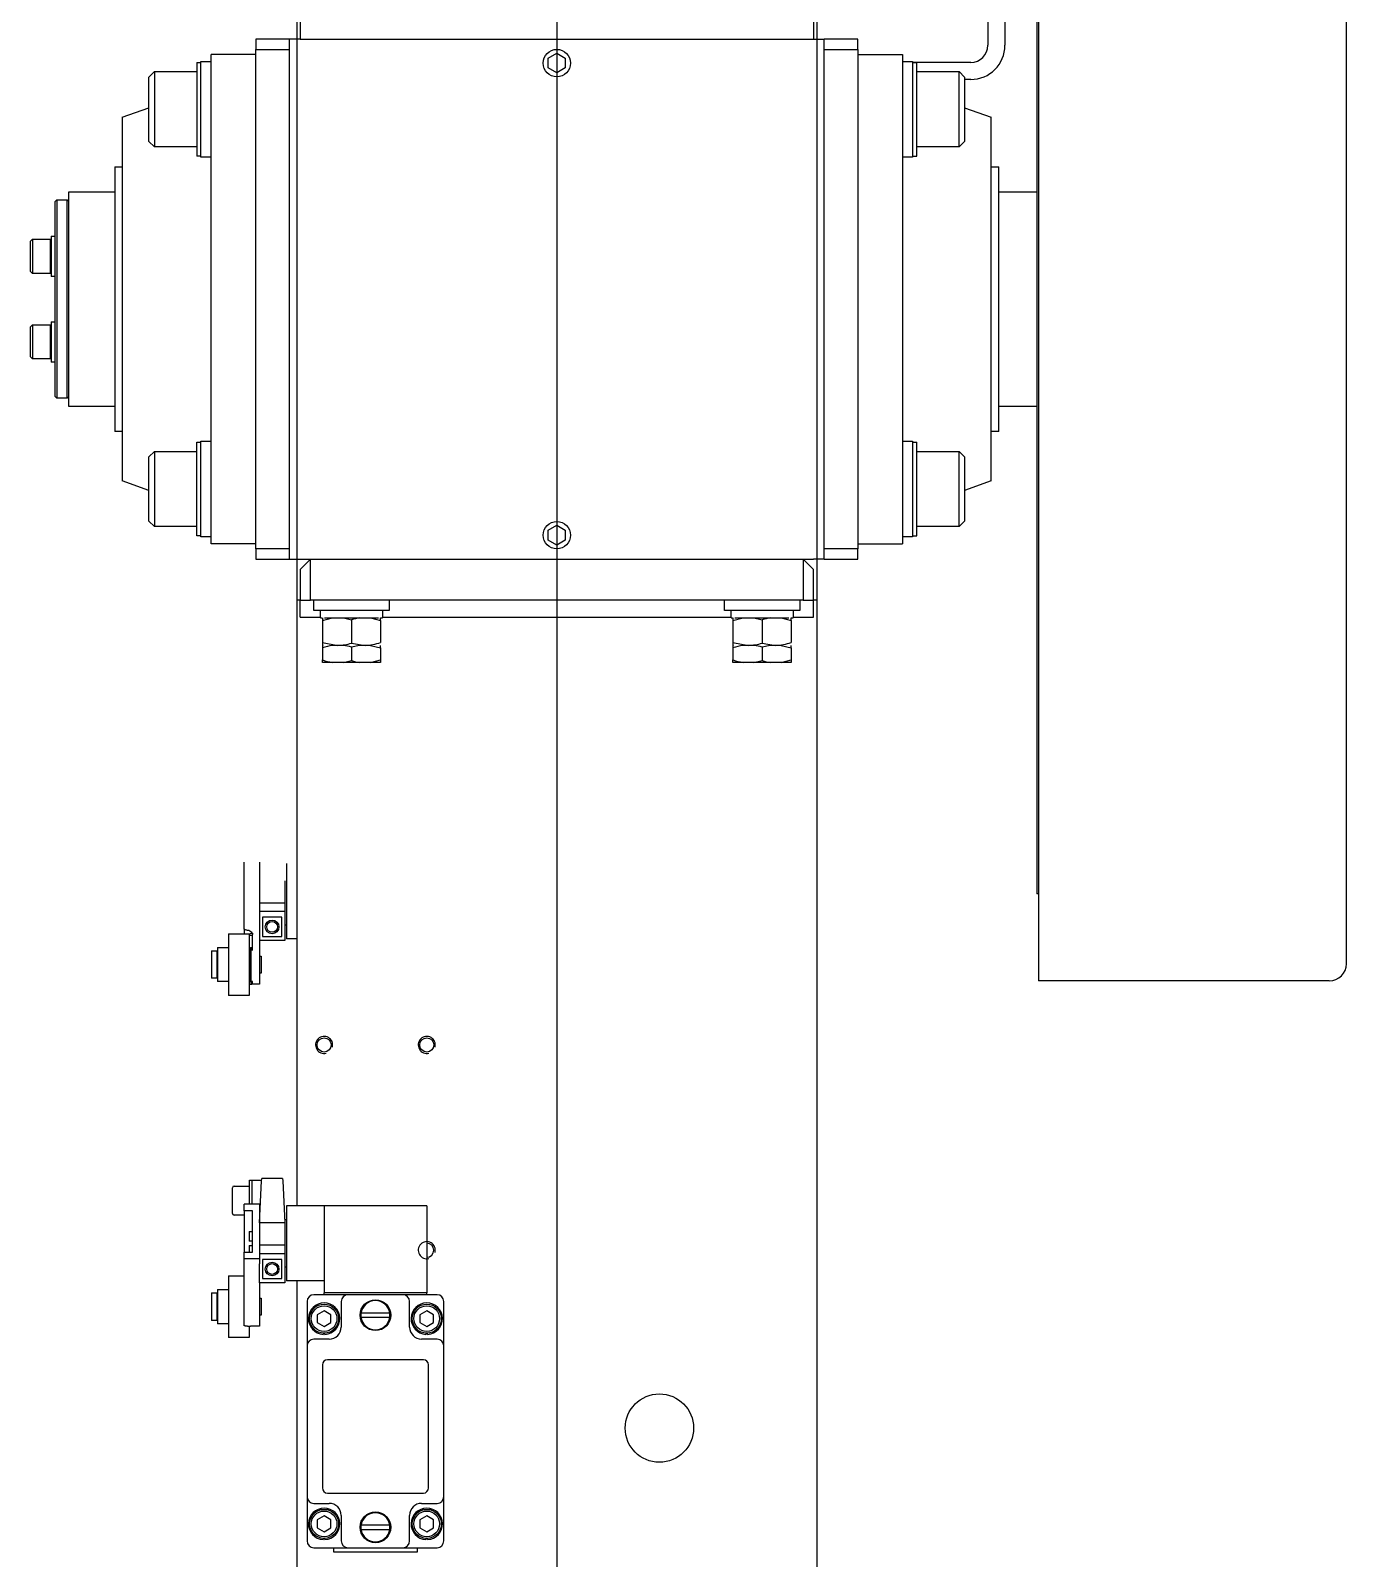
# Model space of a CAD drawing. Header units: metres. Extents: x 1161 to 1456, y 119 to 208.
# Drawn here: x 1364.5024 to 1364.887, y 181.4244 to 181.871 of the extents above; entities that cross this region are included whole.
import ezdxf

# ---------------------------------------------------------------- set-up
doc = ezdxf.new("R2010")
doc.units = ezdxf.units.M
doc.header["$MEASUREMENT"] = 0
doc.linetypes.add('CENTER2', pattern=[1.125, 0.75, -0.125, 0.125, -0.125])

msp = doc.modelspace()

# ---------------------------------------------------------------- linework, layer by layer
at = {"linetype": 'CENTER2', "ltscale": 15}
msp.add_line((1364.6562195788, 182.0660235414735), (1364.6562195788, 180.8896257410093), dxfattribs=at)
at = {"linetype": 'Continuous'}
for p, q in [((1364.5802195788, 182.0625235414737), (1364.5802195788, 181.5275235414734)), ((1364.7322195788, 182.0625235414737), (1364.7322195788, 180.8896257410093)), ((1364.782219578801, 181.9767235414752), (1364.782219578801, 181.8667235414755)), ((1364.787219578801, 181.9767235414752), (1364.787219578801, 181.8667235414755)), ((1364.797019578801, 181.9618517213912), (1364.797019578801, 181.5932538462726)), ((1364.887019578801, 181.5982538462727), (1364.887019578801, 181.9572403035263)), ((1364.796548578801, 181.9528418252317), (1364.796548578801, 181.6186885414755)), ((1364.5812195788, 181.8735235414752), (1364.5812195788, 181.8685235414755)), ((1364.731219578801, 181.8735235414752), (1364.731219578801, 181.8685235414755)), ((1364.5780195788, 181.8685235414755), (1364.568219578801, 181.8685235414755)), ((1364.568219578801, 181.8685235414755), (1364.568219578801, 181.8655235414754)), ((1364.5812195788, 181.8685235414755), (1364.5780195788, 181.8685235414755)), ((1364.5780195788, 181.8685235414755), (1364.5780195788, 181.7165235414755)), ((1364.5812195788, 181.8685235414755), (1364.731219578801, 181.8685235414755)), ((1364.731219578801, 181.8685235414755), (1364.7344195788, 181.8685235414755)), ((1364.744219578801, 181.8685235414755), (1364.7344195788, 181.8685235414755)), ((1364.7344195788, 181.7165235414755), (1364.7344195788, 181.8685235414755)), ((1364.744219578801, 181.8655235414754), (1364.744219578801, 181.8685235414755)), ((1364.5552195788, 181.8480235414754), (1364.5552195788, 181.8640235414754)), ((1364.568219578801, 181.8640235414754), (1364.5552195788, 181.8640235414754)), ((1364.568219578801, 181.7195235414752), (1364.568219578801, 181.8655235414754)), ((1364.568219578801, 181.8655235414754), (1364.5780195788, 181.8655235414754)), ((1364.6537195788, 181.8629669171483), (1364.6562195788, 181.864410292821)), ((1364.6562195788, 181.864410292821), (1364.6587195788, 181.8629669171483)), ((1364.7344195788, 181.8655235414754), (1364.744219578801, 181.8655235414754)), ((1364.744219578801, 181.8655235414754), (1364.744219578801, 181.7195235414752)), ((1364.744219578801, 181.8640235414754), (1364.7572195788, 181.8640235414754)), ((1364.7572195788, 181.8640235414754), (1364.7572195788, 181.8480235414754)), ((1364.5510195788, 181.8617235414754), (1364.5510195788, 181.8343258226869)), ((1364.5510195788, 181.8617235414754), (1364.552219578801, 181.8617235414754)), ((1364.552219578801, 181.8340235414753), (1364.552219578801, 181.8620235414751)), ((1364.552219578801, 181.8620235414751), (1364.5552195788, 181.8620235414751)), ((1364.6537195788, 181.8600801658022), (1364.6537195788, 181.8629669171483)), ((1364.6562195788, 181.8586367901294), (1364.6537195788, 181.8600801658022)), ((1364.6587195788, 181.8600801658022), (1364.6562195788, 181.8586367901294)), ((1364.6587195788, 181.8629669171483), (1364.6587195788, 181.8600801658022)), ((1364.7572195788, 181.8620235414751), (1364.760219578801, 181.8620235414751)), ((1364.760219578801, 181.8620235414751), (1364.760219578801, 181.8340235414753)), ((1364.760219578801, 181.8617235414754), (1364.7614195788, 181.8617235414754)), ((1364.777219578801, 181.8617235414754), (1364.760219578801, 181.8617235414754)), ((1364.7614195788, 181.8343258226869), (1364.7614195788, 181.8617235414754)), ((1364.5370195788, 181.8574235414754), (1364.5386195788, 181.8590235414754)), ((1364.5370195788, 181.8386235414751), (1364.5370195788, 181.8574235414754)), ((1364.5386195788, 181.8590235414754), (1364.5386195788, 181.8370235414755)), ((1364.5386195788, 181.8590235414754), (1364.5510195788, 181.8590235414754)), ((1364.7614195788, 181.8590235414754), (1364.773819578801, 181.8590235414754)), ((1364.773819578801, 181.8370235414755), (1364.773819578801, 181.8590235414754)), ((1364.773819578801, 181.8590235414754), (1364.775419578801, 181.8574235414754)), ((1364.775419578801, 181.8574235414754), (1364.775419578801, 181.8386235414751)), ((1364.777219578801, 181.8567235414753), (1364.775419578801, 181.8567235414753)), ((1364.5292195788, 181.8456626914754), (1364.5370195788, 181.8484709464751)), ((1364.5552195788, 181.7370235414751), (1364.5552195788, 181.8480235414754)), ((1364.7572195788, 181.8480235414754), (1364.7572195788, 181.7370235414751)), ((1364.775419578801, 181.8484709464751), (1364.7832195788, 181.8456626914754)), ((1364.5292195788, 181.8456626914754), (1364.5292195788, 181.7393843914751)), ((1364.7832195788, 181.7393843914751), (1364.7832195788, 181.8456626914754)), ((1364.5386195788, 181.8370235414755), (1364.5370195788, 181.8386235414751)), ((1364.775419578801, 181.8386235414751), (1364.773819578801, 181.8370235414755)), ((1364.5510195788, 181.8370235414755), (1364.5386195788, 181.8370235414755)), ((1364.552219578801, 181.8343258226869), (1364.5510195788, 181.8343258226869)), ((1364.5552195788, 181.8340235414753), (1364.552219578801, 181.8340235414753)), ((1364.760219578801, 181.8340235414753), (1364.7572195788, 181.8340235414753)), ((1364.760219578801, 181.8343258226869), (1364.7614195788, 181.8343258226869)), ((1364.773819578801, 181.8370235414755), (1364.7614195788, 181.8370235414755)), ((1364.527019578801, 181.8311735414755), (1364.527019578801, 181.7538735414751)), ((1364.527019578801, 181.8311735414755), (1364.5292195788, 181.8311735414755)), ((1364.7832195788, 181.8311735414755), (1364.785419578801, 181.8311735414755)), ((1364.785419578801, 181.7538735414751), (1364.785419578801, 181.8311735414755)), ((1364.513619578801, 181.7611235414752), (1364.513619578801, 181.8239235414754)), ((1364.513619578801, 181.8239235414754), (1364.527019578801, 181.8239235414754)), ((1364.785419578801, 181.8239235414754), (1364.794719578801, 181.8239235414754)), ((1364.5096195788, 181.8210235414754), (1364.5101195788, 181.821523541475)), ((1364.5096195788, 181.7640235414751), (1364.5096195788, 181.8210235414754)), ((1364.5101195788, 181.821523541475), (1364.5101195788, 181.7635235414755)), ((1364.5101195788, 181.821523541475), (1364.513119578801, 181.821523541475)), ((1364.513119578801, 181.7635235414755), (1364.513119578801, 181.821523541475)), ((1364.513119578801, 181.821523541475), (1364.513619578801, 181.8210235414754)), ((1364.508419578801, 181.8109235414754), (1364.508419578801, 181.7991235414752)), ((1364.508419578801, 181.8109235414754), (1364.5096195788, 181.8109235414754)), ((1364.5024195788, 181.8094235414751), (1364.503019578801, 181.8100235414754)), ((1364.5024195788, 181.8006235414754), (1364.5024195788, 181.8094235414751)), ((1364.503019578801, 181.8100235414754), (1364.503019578801, 181.8000235414752)), ((1364.503019578801, 181.8100235414754), (1364.5081095788, 181.8100235414754)), ((1364.5081095788, 181.8100235414754), (1364.5081095788, 181.8000235414752)), ((1364.5081095788, 181.8100235414754), (1364.508419578801, 181.8097135414751)), ((1364.503019578801, 181.8000235414752), (1364.5024195788, 181.8006235414754)), ((1364.5081095788, 181.8000235414752), (1364.503019578801, 181.8000235414752)), ((1364.508419578801, 181.8003335414751), (1364.5081095788, 181.8000235414752)), ((1364.5096195788, 181.7991235414752), (1364.508419578801, 181.7991235414752)), ((1364.5024195788, 181.7844235414755), (1364.503019578801, 181.7850235414751)), ((1364.5024195788, 181.7756235414754), (1364.5024195788, 181.7844235414755)), ((1364.503019578801, 181.7850235414751), (1364.503019578801, 181.7750235414751)), ((1364.503019578801, 181.7850235414751), (1364.5081095788, 181.7850235414751)), ((1364.5081095788, 181.7850235414751), (1364.5081095788, 181.7750235414751)), ((1364.5081095788, 181.7850235414751), (1364.508419578801, 181.7847135414755)), ((1364.508419578801, 181.7859235414753), (1364.508419578801, 181.7741235414749)), ((1364.508419578801, 181.7859235414753), (1364.5096195788, 181.7859235414753)), ((1364.503019578801, 181.7750235414751), (1364.5024195788, 181.7756235414754)), ((1364.5081095788, 181.7750235414751), (1364.503019578801, 181.7750235414751)), ((1364.508419578801, 181.7753335414755), (1364.5081095788, 181.7750235414751)), ((1364.5096195788, 181.7741235414749), (1364.508419578801, 181.7741235414749)), ((1364.5101195788, 181.7635235414755), (1364.5096195788, 181.7640235414751)), ((1364.513119578801, 181.7635235414755), (1364.5101195788, 181.7635235414755)), ((1364.513619578801, 181.7640235414751), (1364.513119578801, 181.7635235414755)), ((1364.514519578801, 181.7611235414752), (1364.513619578801, 181.7611235414752)), ((1364.527019578801, 181.7611235414752), (1364.5177195788, 181.7611235414752)), ((1364.796548578801, 181.7611235414752), (1364.785419578801, 181.7611235414752)), ((1364.5292195788, 181.7538735414751), (1364.527019578801, 181.7538735414751)), ((1364.785419578801, 181.7538735414751), (1364.7832195788, 181.7538735414751)), ((1364.5370195788, 181.7464235414755), (1364.5386195788, 181.7480235414755)), ((1364.5386195788, 181.7480235414755), (1364.5386195788, 181.7260235414751)), ((1364.5386195788, 181.7480235414755), (1364.5510195788, 181.7480235414755)), ((1364.5510195788, 181.723325822687), (1364.5510195788, 181.7507235414755)), ((1364.5510195788, 181.7507235414755), (1364.552219578801, 181.7507235414755)), ((1364.552219578801, 181.7230235414754), (1364.552219578801, 181.7510235414752)), ((1364.552219578801, 181.7510235414752), (1364.5552195788, 181.7510235414752)), ((1364.7572195788, 181.7510235414752), (1364.760219578801, 181.7510235414752)), ((1364.760219578801, 181.7510235414752), (1364.760219578801, 181.7230235414754)), ((1364.760219578801, 181.7507235414755), (1364.7614195788, 181.7507235414755)), ((1364.7614195788, 181.723325822687), (1364.7614195788, 181.7507235414755)), ((1364.7614195788, 181.7480235414755), (1364.773819578801, 181.7480235414755)), ((1364.773819578801, 181.7260235414751), (1364.773819578801, 181.7480235414755)), ((1364.773819578801, 181.7480235414755), (1364.775419578801, 181.7464235414755)), ((1364.5370195788, 181.7276235414752), (1364.5370195788, 181.7464235414755)), ((1364.775419578801, 181.7464235414755), (1364.775419578801, 181.7276235414752)), ((1364.5370195788, 181.7365761364754), (1364.5292195788, 181.7393843914751)), ((1364.7832195788, 181.7393843914751), (1364.775419578801, 181.7365761364754)), ((1364.5552195788, 181.7210235414755), (1364.5552195788, 181.7370235414751)), ((1364.7572195788, 181.7370235414751), (1364.7572195788, 181.7210235414755)), ((1364.5386195788, 181.7260235414751), (1364.5370195788, 181.7276235414752)), ((1364.5510195788, 181.7260235414751), (1364.5386195788, 181.7260235414751)), ((1364.6537195788, 181.7249669171484), (1364.6562195788, 181.7264102928212)), ((1364.6562195788, 181.7264102928212), (1364.6587195788, 181.7249669171484)), ((1364.773819578801, 181.7260235414751), (1364.7614195788, 181.7260235414751)), ((1364.775419578801, 181.7276235414752), (1364.773819578801, 181.7260235414751)), ((1364.552219578801, 181.723325822687), (1364.5510195788, 181.723325822687)), ((1364.552219578801, 181.7233235414752), (1364.5510195788, 181.7233235414752)), ((1364.5552195788, 181.7230235414754), (1364.552219578801, 181.7230235414754)), ((1364.568219578801, 181.7210235414755), (1364.5552195788, 181.7210235414755)), ((1364.6537195788, 181.7220801658023), (1364.6537195788, 181.7249669171484)), ((1364.6562195788, 181.7206367901295), (1364.6537195788, 181.7220801658023)), ((1364.6587195788, 181.7220801658023), (1364.6562195788, 181.7206367901295)), ((1364.6587195788, 181.7249669171484), (1364.6587195788, 181.7220801658023)), ((1364.744219578801, 181.7210235414755), (1364.7572195788, 181.7210235414755)), ((1364.760219578801, 181.7230235414754), (1364.7572195788, 181.7230235414754)), ((1364.760219578801, 181.723325822687), (1364.7614195788, 181.723325822687)), ((1364.568219578801, 181.7195235414752), (1364.568219578801, 181.7165235414755)), ((1364.5780195788, 181.7195235414752), (1364.568219578801, 181.7195235414752)), ((1364.568219578801, 181.7165235414755), (1364.5780195788, 181.7165235414755)), ((1364.5780195788, 181.7165235414755), (1364.5812195788, 181.7165235414755)), ((1364.5812195788, 181.7165235414755), (1364.731219578801, 181.7165235414755)), ((1364.5812195788, 181.7135235414753), (1364.5842195788, 181.7165235414755)), ((1364.5842195788, 181.7045235414753), (1364.5842195788, 181.7165235414755)), ((1364.728219578801, 181.7165235414755), (1364.728219578801, 181.7045235414753)), ((1364.728219578801, 181.7165235414755), (1364.731219578801, 181.7135235414753)), ((1364.7344195788, 181.7165235414755), (1364.731219578801, 181.7165235414755)), ((1364.744219578801, 181.7195235414752), (1364.7344195788, 181.7195235414752)), ((1364.7344195788, 181.7165235414755), (1364.744219578801, 181.7165235414755)), ((1364.744219578801, 181.7165235414755), (1364.744219578801, 181.7195235414752)), ((1364.5812195788, 181.7135235414753), (1364.5812195788, 181.7045235414753)), ((1364.731219578801, 181.7045235414753), (1364.731219578801, 181.7135235414753)), ((1364.5812195788, 181.7045235414753), (1364.5802195788, 181.7045235414753)), ((1364.5812195788, 181.7045235414753), (1364.5842195788, 181.7045235414753)), ((1364.5812195788, 181.6995235414752), (1364.5812195788, 181.7045235414753)), ((1364.728219578801, 181.7045235414753), (1364.5842195788, 181.7045235414753)), ((1364.585219578801, 181.7015235414752), (1364.585219578801, 181.7045235414753)), ((1364.607219578801, 181.7045235414753), (1364.607219578801, 181.7015235414752)), ((1364.7052195788, 181.7015235414752), (1364.7052195788, 181.7045235414753)), ((1364.7272195788, 181.7045235414753), (1364.7272195788, 181.7015235414752)), ((1364.728219578801, 181.7045235414753), (1364.731219578801, 181.7045235414753)), ((1364.7322195788, 181.7045235414753), (1364.731219578801, 181.7045235414753)), ((1364.731219578801, 181.6995235414752), (1364.731219578801, 181.7045235414753)), ((1364.5812195788, 181.6995235414752), (1364.587173032499, 181.6995235414752)), ((1364.607219578801, 181.7015235414752), (1364.585219578801, 181.7015235414752)), ((1364.587173032499, 181.6993235414753), (1364.587173032499, 181.7015235414752)), ((1364.587173032499, 181.6993235414753), (1364.587564878407, 181.6993235414753)), ((1364.5877195788, 181.6993235414753), (1364.5877195788, 181.698584923874)), ((1364.5877195788, 181.698584923874), (1364.590667197642, 181.6993235414753)), ((1364.588311182872, 181.6993235414753), (1364.604082659562, 181.6993235414753)), ((1364.593847406369, 181.6993235414753), (1364.596219578801, 181.6987750587196)), ((1364.596219578801, 181.6987750587196), (1364.596219578801, 181.6919844871254)), ((1364.601771959959, 181.6993235414753), (1364.6047195788, 181.698584923874)), ((1364.6047195788, 181.6993235414753), (1364.605269578801, 181.6993235414753)), ((1364.6047195788, 181.698584923874), (1364.6047195788, 181.6993235414753)), ((1364.605269578801, 181.7015235414752), (1364.605269578801, 181.6993235414753)), ((1364.605269578801, 181.6995235414752), (1364.707173032499, 181.6995235414752)), ((1364.7272195788, 181.7015235414752), (1364.7052195788, 181.7015235414752)), ((1364.707173032499, 181.6993235414753), (1364.707173032499, 181.7015235414752)), ((1364.707173032499, 181.6993235414753), (1364.707564878407, 181.6993235414753)), ((1364.7077195788, 181.6993235414753), (1364.7077195788, 181.698584923874)), ((1364.7077195788, 181.698584923874), (1364.710667197643, 181.6993235414753)), ((1364.708269578801, 181.6993235414753), (1364.724082659561, 181.6993235414753)), ((1364.713847406368, 181.6993235414753), (1364.7162195788, 181.6987750587196)), ((1364.7162195788, 181.6987750587196), (1364.7162195788, 181.6919844871254)), ((1364.721771959959, 181.6993235414753), (1364.724719578801, 181.698584923874)), ((1364.724719578801, 181.6993235414753), (1364.725269578801, 181.6993235414753)), ((1364.724719578801, 181.698584923874), (1364.724719578801, 181.6993235414753)), ((1364.725269578801, 181.7015235414752), (1364.725269578801, 181.6993235414753)), ((1364.725269578801, 181.6995235414752), (1364.731219578801, 181.6995235414752)), ((1364.5877195788, 181.698584923874), (1364.5877195788, 181.692174621971)), ((1364.6047195788, 181.698584923874), (1364.6047195788, 181.692174621971)), ((1364.7077195788, 181.698584923874), (1364.7077195788, 181.692174621971)), ((1364.724719578801, 181.698584923874), (1364.724719578801, 181.692174621971)), ((1364.5877195788, 181.692174621971), (1364.5877195788, 181.6914360323736)), ((1364.5877195788, 181.692174621971), (1364.592257302005, 181.6913235414754)), ((1364.587914370248, 181.6913235414754), (1364.5877195788, 181.6914360043698)), ((1364.5877195788, 181.6913235414754), (1364.5877195788, 181.6905849238742)), ((1364.5877195788, 181.6905849238742), (1364.5877195788, 181.6870621590765)), ((1364.592257302005, 181.6913235414754), (1364.590667197642, 181.6913235414754)), ((1364.593847406369, 181.6913235414754), (1364.590667197642, 181.6913235414754)), ((1364.593847406369, 181.6913235414754), (1364.592257302005, 181.6913235414754)), ((1364.596219578801, 181.6919844871254), (1364.600181855595, 181.6913235414754)), ((1364.598591751232, 181.6913235414754), (1364.596219578801, 181.6907750587198)), ((1364.596219578801, 181.6907750587198), (1364.596219578801, 181.686872024231)), ((1364.600181855595, 181.6913235414754), (1364.598591751232, 181.6913235414754)), ((1364.601771959959, 181.6913235414754), (1364.598591751232, 181.6913235414754)), ((1364.601771959959, 181.6913235414754), (1364.6047195788, 181.6905849238742)), ((1364.6047195788, 181.6905849238742), (1364.6047195788, 181.6913235414754)), ((1364.6047195788, 181.6905849238742), (1364.6047195788, 181.6870621590765)), ((1364.7077195788, 181.692174621971), (1364.7077195788, 181.6914360323736)), ((1364.7077195788, 181.692174621971), (1364.712257302005, 181.6913235414754)), ((1364.707914370248, 181.6913235414754), (1364.7077195788, 181.6914360043698)), ((1364.7077195788, 181.6913235414754), (1364.7077195788, 181.6905849238742)), ((1364.7077195788, 181.6905849238742), (1364.7077195788, 181.6870621590765)), ((1364.713847406368, 181.6913235414754), (1364.710667197643, 181.6913235414754)), ((1364.712257302005, 181.6913235414754), (1364.710667197643, 181.6913235414754)), ((1364.713847406368, 181.6913235414754), (1364.712257302005, 181.6913235414754)), ((1364.7162195788, 181.6919844871254), (1364.720181855596, 181.6913235414754)), ((1364.718591751232, 181.6913235414754), (1364.7162195788, 181.6907750587198)), ((1364.7162195788, 181.6907750587198), (1364.7162195788, 181.686872024231)), ((1364.721771959959, 181.6913235414754), (1364.718591751232, 181.6913235414754)), ((1364.720181855596, 181.6913235414754), (1364.718591751232, 181.6913235414754)), ((1364.721771959959, 181.6913235414754), (1364.724719578801, 181.6905849238742)), ((1364.724719578801, 181.6905849238742), (1364.724719578801, 181.6913235414754)), ((1364.724719578801, 181.6905849238742), (1364.724719578801, 181.6870621590765)), ((1364.5877195788, 181.6863235414753), (1364.5877195788, 181.6870621590765)), ((1364.590667197642, 181.6863235414753), (1364.5877195788, 181.6863235414753)), ((1364.593847406369, 181.6863235414753), (1364.590667197642, 181.6863235414753)), ((1364.593847406369, 181.6863235414753), (1364.596219578801, 181.686872024231)), ((1364.598591751232, 181.6863235414753), (1364.593847406369, 181.6863235414753)), ((1364.601771959959, 181.6863235414753), (1364.598591751232, 181.6863235414753)), ((1364.601771959959, 181.6863235414753), (1364.6047195788, 181.6870621590765)), ((1364.6047195788, 181.6863235414753), (1364.601771959959, 181.6863235414753)), ((1364.6047195788, 181.6870621590765), (1364.6047195788, 181.6863235414753)), ((1364.7077195788, 181.6863235414753), (1364.7077195788, 181.6870621590765)), ((1364.710667197643, 181.6863235414753), (1364.7077195788, 181.6863235414753)), ((1364.713847406368, 181.6863235414753), (1364.710667197643, 181.6863235414753)), ((1364.713847406368, 181.6863235414753), (1364.7162195788, 181.686872024231)), ((1364.718591751232, 181.6863235414753), (1364.713847406368, 181.6863235414753)), ((1364.721771959959, 181.6863235414753), (1364.718591751232, 181.6863235414753)), ((1364.721771959959, 181.6863235414753), (1364.724719578801, 181.6870621590765)), ((1364.724719578801, 181.6863235414753), (1364.721771959959, 181.6863235414753)), ((1364.724719578801, 181.6870621590765), (1364.724719578801, 181.6863235414753)), ((1364.564819578801, 181.6085120435078), (1364.564819578801, 181.6279864866491)), ((1364.569319578801, 181.6279864866491), (1364.569319578801, 181.6085120435078)), ((1364.577219578801, 181.6275235414737), (1364.577219578801, 181.6055235414733)), ((1364.576719578801, 181.6225030731539), (1364.576719578801, 181.6165235414733)), ((1364.797019578801, 181.6186885414755), (1364.796548578801, 181.6186885414755)), ((1364.576719578801, 181.6160013191316), (1364.569319578801, 181.6160013191316)), ((1364.576719578801, 181.6165235414733), (1364.576719578801, 181.6160013191316)), ((1364.576719578801, 181.6160013191316), (1364.576719578801, 181.6135013191516)), ((1364.576719578801, 181.6135013191516), (1364.569319578801, 181.6135013191516)), ((1364.5758195788, 181.6118235414734), (1364.570219578801, 181.6118235414734)), ((1364.570219578801, 181.6118235414734), (1364.570219578801, 181.6062235414733)), ((1364.5758195788, 181.6062235414733), (1364.5758195788, 181.6118235414738)), ((1364.576719578801, 181.6135013191516), (1364.576719578801, 181.6058013191514)), ((1364.577219578801, 181.6095235414737), (1364.576719578801, 181.6095235414737)), ((1364.5603195788, 181.6070179797485), (1364.5603195788, 181.5890179797484)), ((1364.5603195788, 181.6070179797485), (1364.5663195788, 181.6070179797485)), ((1364.564819578801, 181.6084870404348), (1364.564819578801, 181.6085120435078)), ((1364.564819578801, 181.6084870404348), (1364.564819578801, 181.6070179797485)), ((1364.5663195788, 181.6070179797485), (1364.5663195788, 181.5890179797484)), ((1364.567319578801, 181.6065120435124), (1364.5663195788, 181.6065120435124)), ((1364.567319578801, 181.6021450476142), (1364.567319578801, 181.6068034447858)), ((1364.569319578801, 181.6085120435078), (1364.569319578801, 181.6073879454821)), ((1364.569319578801, 181.6073879454821), (1364.569319578801, 181.6021450476142)), ((1364.576719578801, 181.6050013191516), (1364.569319578801, 181.6050013191516)), ((1364.570219578801, 181.6062235414733), (1364.5758195788, 181.6062235414733)), ((1364.576719578801, 181.6058013191514), (1364.576719578801, 181.6050013191516)), ((1364.5782195788, 181.6055235414733), (1364.577219578801, 181.6055235414733)), ((1364.5802195788, 181.6055235414733), (1364.5782195788, 181.6055235414733)), ((1364.555319578801, 181.6020179797488), (1364.555319578801, 181.5940179797484)), ((1364.555319578801, 181.6020179797488), (1364.5568195788, 181.6020179797488)), ((1364.5568195788, 181.6020179797488), (1364.5568195788, 181.5940179797484)), ((1364.5568195788, 181.6005179797485), (1364.5570695788, 181.6005179797485)), ((1364.5570695788, 181.6030179797485), (1364.5570695788, 181.5930179797488)), ((1364.5570695788, 181.6030179797485), (1364.5603195788, 181.6030179797485)), ((1364.5663195788, 181.6030179797485), (1364.566569578801, 181.6030179797485)), ((1364.566569578801, 181.6030179797485), (1364.566569578801, 181.5930179797488)), ((1364.566569578801, 181.6010179797486), (1364.5668195788, 181.6010179797486)), ((1364.5668195788, 181.6030179797485), (1364.5668195788, 181.5930179797488)), ((1364.5668195788, 181.6030179797485), (1364.567319578801, 181.6030179797485)), ((1364.569319578801, 181.6021450476142), (1364.569319578801, 181.5930325128707)), ((1364.569319578801, 181.6005179797485), (1364.569819578801, 181.6005179797485)), ((1364.569819578801, 181.6005179797485), (1364.569819578801, 181.5955179797489)), ((1364.5568195788, 181.5940179797484), (1364.555319578801, 181.5940179797484)), ((1364.5570695788, 181.5955179797489), (1364.5568195788, 181.5955179797489)), ((1364.5603195788, 181.5930179797488), (1364.5570695788, 181.5930179797488)), ((1364.566569578801, 181.5930179797488), (1364.5663195788, 181.5930179797488)), ((1364.5668195788, 181.5950179797487), (1364.566569578801, 181.5950179797487)), ((1364.569319578801, 181.5923016739844), (1364.566651447703, 181.5923016739844)), ((1364.567319578801, 181.5930179797488), (1364.5668195788, 181.5930179797488)), ((1364.567319578801, 181.5924038116859), (1364.567319578801, 181.5930325128707)), ((1364.569819578801, 181.5955179797489), (1364.569319578801, 181.5955179797489)), ((1364.569319578801, 181.5930325128707), (1364.569319578801, 181.5923249269794)), ((1364.569319578801, 181.5923016739844), (1364.569319578801, 181.5923249269794)), ((1364.8820195788, 181.5932538462726), (1364.797019578801, 181.5932538462726)), ((1364.5663195788, 181.5890179797484), (1364.5603195788, 181.5890179797484)), ((1364.566419578801, 181.5279864866493), (1364.566419578801, 181.5349735414734)), ((1364.566419578801, 181.5349735414734), (1364.567219578801, 181.5349735414734)), ((1364.567219578801, 181.5279864866493), (1364.567219578801, 181.5350235414735)), ((1364.567219578801, 181.5350235414735), (1364.569975748822, 181.5350235414735)), ((1364.569319578801, 181.522503073154), (1364.569962607891, 181.5347727976181)), ((1364.569962607891, 181.5347727976181), (1364.570000880009, 181.5355030730239)), ((1364.576100531188, 181.5355030730239), (1364.570000880009, 181.5355030730239)), ((1364.576100531188, 181.5355030730239), (1364.576135306207, 181.5347727976181)), ((1364.576135306207, 181.5347727976181), (1364.576719578801, 181.522503073154)), ((1364.561419578801, 181.5252735414734), (1364.561419578801, 181.5327735414735)), ((1364.561919578801, 181.5332735414736), (1364.566419578801, 181.5332735414736)), ((1364.564819578801, 181.5247735414737), (1364.561919578801, 181.5247735414737)), ((1364.564819578801, 181.5260546349919), (1364.564819578801, 181.5279864866493)), ((1364.569319578801, 181.5279864866493), (1364.564819578801, 181.5279864866493)), ((1364.564819578801, 181.5260546349919), (1364.564819578801, 181.5139805621634)), ((1364.567319578801, 181.5260546349919), (1364.564819578801, 181.5260546349919)), ((1364.567319578801, 181.5139805621634), (1364.567319578801, 181.5260546349919)), ((1364.569319578801, 181.5279864866493), (1364.569319578801, 181.5120487105155)), ((1364.577219578801, 181.5275235414734), (1364.577219578801, 181.5055235414734)), ((1364.5782195788, 181.5275235414734), (1364.577219578801, 181.5275235414734)), ((1364.588219578801, 181.5275235414734), (1364.5782195788, 181.5275235414734)), ((1364.588219578801, 181.5275235414734), (1364.588219578801, 181.5020235414736)), ((1364.5892195788, 181.5275235414734), (1364.588219578801, 181.5275235414734)), ((1364.617219578801, 181.5275235414734), (1364.5892195788, 181.5275235414734)), ((1364.6182195788, 181.5275235414734), (1364.617219578801, 181.5275235414734)), ((1364.6182195788, 181.5275235414734), (1364.6182195788, 181.5020235414736)), ((1364.569346855392, 181.5230235414734), (1364.569319578801, 181.5230235414734)), ((1364.576719578801, 181.522503073154), (1364.569319578801, 181.522503073154)), ((1364.576670985072, 181.5235235414735), (1364.577219578801, 181.5235235414735)), ((1364.576719578801, 181.522503073154), (1364.576719578801, 181.5165235414734)), ((1364.5663195788, 181.5199716279008), (1364.567319578801, 181.5199716279008)), ((1364.5663195788, 181.5199716279008), (1364.5663195788, 181.5171235414732)), ((1364.567319578801, 181.5171235414732), (1364.5663195788, 181.5171235414732)), ((1364.5663195788, 181.5159235414735), (1364.5663195788, 181.5139805621634)), ((1364.5663195788, 181.5159235414735), (1364.567319578801, 181.5159235414735)), ((1364.576719578801, 181.5160013191317), (1364.569319578801, 181.5160013191317)), ((1364.576719578801, 181.5165235414734), (1364.576719578801, 181.5160013191317)), ((1364.576719578801, 181.5160013191317), (1364.576719578801, 181.5135013191516)), ((1364.564819578801, 181.5120487105155), (1364.564819578801, 181.5139805621634)), ((1364.564819578801, 181.5139805621634), (1364.567319578801, 181.5139805621634)), ((1364.564819578801, 181.492574267374), (1364.564819578801, 181.5120487105155)), ((1364.569319578801, 181.5120487105155), (1364.564819578801, 181.5120487105155)), ((1364.576719578801, 181.5135013191516), (1364.569319578801, 181.5135013191516)), ((1364.569319578801, 181.5120487105155), (1364.569319578801, 181.5105280303106)), ((1364.5758195788, 181.5118235414733), (1364.570219578801, 181.5118235414733)), ((1364.570219578801, 181.5118235414733), (1364.570219578801, 181.5062235414735)), ((1364.5758195788, 181.5062235414735), (1364.5758195788, 181.5118235414733)), ((1364.576719578801, 181.5135013191516), (1364.576719578801, 181.5058013191515)), ((1364.5603195788, 181.5070179797485), (1364.5603195788, 181.4890179797485)), ((1364.5603195788, 181.5070179797485), (1364.564819578801, 181.5070179797485)), ((1364.569319578801, 181.5058013191515), (1364.569319578801, 181.5105280303106)), ((1364.577219578801, 181.5095235414733), (1364.576719578801, 181.5095235414733)), ((1364.5570695788, 181.5030179797487), (1364.5570695788, 181.4930179797489)), ((1364.5570695788, 181.5030179797487), (1364.5603195788, 181.5030179797487)), ((1364.569319578801, 181.5050013191516), (1364.569319578801, 181.5058013191515)), ((1364.576719578801, 181.5050013191516), (1364.569319578801, 181.5050013191516)), ((1364.569319578801, 181.5050013192363), (1364.569319578801, 181.492574267374)), ((1364.570219578801, 181.5062235414735), (1364.5758195788, 181.5062235414735)), ((1364.576719578801, 181.5058013191515), (1364.576719578801, 181.5050013191516)), ((1364.5782195788, 181.5055235414734), (1364.577219578801, 181.5055235414734)), ((1364.588219578801, 181.5055235414734), (1364.5782195788, 181.5055235414734)), ((1364.5802195788, 181.5055235414734), (1364.5802195788, 180.8896257410093)), ((1364.555319578801, 181.5020179797489), (1364.555319578801, 181.4940179797486)), ((1364.555319578801, 181.5020179797489), (1364.5568195788, 181.5020179797489)), ((1364.5568195788, 181.5020179797489), (1364.5568195788, 181.4940179797486)), ((1364.5568195788, 181.5005179797486), (1364.5570695788, 181.5005179797486)), ((1364.569319578801, 181.5005179797486), (1364.569819578801, 181.5005179797486)), ((1364.569819578801, 181.5005179797486), (1364.569819578801, 181.4955179797484)), ((1364.583219578801, 181.4995235414736), (1364.583219578801, 181.4865235414736)), ((1364.595219578801, 181.5015235414735), (1364.585219578801, 181.5015235414735)), ((1364.5892195788, 181.5020235414736), (1364.588219578801, 181.5020235414736)), ((1364.5882295788, 181.5015235414735), (1364.5882295788, 181.5020235414736)), ((1364.617219578801, 181.5020235414736), (1364.5892195788, 181.5020235414736)), ((1364.5932195788, 181.4995235414736), (1364.5932195788, 181.4920235414734)), ((1364.6112195788, 181.5015235414735), (1364.595219578801, 181.5015235414735)), ((1364.621219578801, 181.5015235414735), (1364.6112195788, 181.5015235414735)), ((1364.613219578801, 181.4920235414734), (1364.613219578801, 181.4995235414736)), ((1364.6182195788, 181.5020235414736), (1364.617219578801, 181.5020235414736)), ((1364.618209578801, 181.5015235414735), (1364.618209578801, 181.5020235414736)), ((1364.623219578801, 181.4865235414736), (1364.623219578801, 181.4995235414736)), ((1364.5568195788, 181.4940179797486), (1364.555319578801, 181.4940179797486)), ((1364.5570695788, 181.4955179797484), (1364.5568195788, 181.4955179797484)), ((1364.569819578801, 181.4955179797484), (1364.569319578801, 181.4955179797484)), ((1364.588219578801, 181.4968329425501), (1364.586219578801, 181.4956782420118)), ((1364.586219578801, 181.4956782420118), (1364.586219578801, 181.4933688409351)), ((1364.586219578801, 181.4933688409351), (1364.588219578801, 181.4922141403968)), ((1364.590219578801, 181.4956782420118), (1364.588219578801, 181.4968329425501)), ((1364.588219578801, 181.4922141403968), (1364.590219578801, 181.4933688409351)), ((1364.590219578801, 181.4933688409351), (1364.590219578801, 181.4956782420118)), ((1364.607427012699, 181.4961235414735), (1364.599012144903, 181.4961235414735)), ((1364.599012144903, 181.4949235414734), (1364.607427012699, 181.4949235414734)), ((1364.6182195788, 181.4968329425501), (1364.6162195788, 181.4956782420118)), ((1364.6162195788, 181.4956782420118), (1364.6162195788, 181.4933688409351)), ((1364.6162195788, 181.4933688409351), (1364.6182195788, 181.4922141403968)), ((1364.6202195788, 181.4956782420118), (1364.6182195788, 181.4968329425501)), ((1364.6182195788, 181.4922141403968), (1364.6202195788, 181.4933688409351)), ((1364.6202195788, 181.4933688409351), (1364.6202195788, 181.4956782420118)), ((1364.5603195788, 181.4930179797489), (1364.5570695788, 181.4930179797489)), ((1364.5663195788, 181.4890179797485), (1364.5603195788, 181.4890179797485)), ((1364.564819578801, 181.4925503430505), (1364.564819578801, 181.492574267374)), ((1364.5663195788, 181.4921979173414), (1364.5663195788, 181.4890179797485)), ((1364.569319578801, 181.4923016739845), (1364.566688163435, 181.4923016739845)), ((1364.569319578801, 181.492574267374), (1364.569319578801, 181.4923016739845)), ((1364.587969578801, 181.4902809007863), (1364.587969578801, 181.4899303399757)), ((1364.588469578801, 181.4899303399757), (1364.588469578801, 181.4902809007863)), ((1364.6179695788, 181.4902809007863), (1364.6179695788, 181.4899303399757)), ((1364.618469578801, 181.4899303399757), (1364.618469578801, 181.4902809007863)), ((1364.583219578801, 181.4865235414736), (1364.583219578801, 181.4425235414733)), ((1364.589719578801, 181.4885235414736), (1364.585219578801, 181.4885235414736)), ((1364.621219578801, 181.4885235414736), (1364.616719578801, 181.4885235414736)), ((1364.623219578801, 181.4425235414733), (1364.623219578801, 181.4865235414736)), ((1364.5877195788, 181.4810235414734), (1364.5877195788, 181.4450235414734)), ((1364.617219578801, 181.4825235414733), (1364.5892195788, 181.4825235414733)), ((1364.618719578801, 181.4450235414734), (1364.618719578801, 181.4810235414734)), ((1364.583219578801, 181.4425235414733), (1364.583219578801, 181.4295235414734)), ((1364.585219578801, 181.4405235414738), (1364.589719578801, 181.4405235414738)), ((1364.5892195788, 181.4435235414735), (1364.617219578801, 181.4435235414735)), ((1364.616719578801, 181.4405235414738), (1364.621219578801, 181.4405235414738)), ((1364.623219578801, 181.4295235414734), (1364.623219578801, 181.4425235414733)), ((1364.588219578801, 181.4368329425502), (1364.586219578801, 181.4356782420118)), ((1364.586219578801, 181.4356782420118), (1364.586219578801, 181.4333688409351)), ((1364.590219578801, 181.4356782420118), (1364.588219578801, 181.4368329425502)), ((1364.590219578801, 181.4333688409351), (1364.590219578801, 181.4356782420118)), ((1364.5932195788, 181.4370235414736), (1364.5932195788, 181.4295235414734)), ((1364.613219578801, 181.4295235414734), (1364.613219578801, 181.4370235414736)), ((1364.6182195788, 181.4368329425502), (1364.6162195788, 181.4356782420118)), ((1364.6162195788, 181.4356782420118), (1364.6162195788, 181.4333688409351)), ((1364.6202195788, 181.4356782420118), (1364.6182195788, 181.4368329425502)), ((1364.6202195788, 181.4333688409351), (1364.6202195788, 181.4356782420118)), ((1364.586219578801, 181.4333688409351), (1364.588219578801, 181.4322141403969)), ((1364.588219578801, 181.4322141403969), (1364.590219578801, 181.4333688409351)), ((1364.607427012699, 181.4341235414736), (1364.599012144903, 181.4341235414736)), ((1364.599012144903, 181.4329235414735), (1364.607427012699, 181.4329235414735)), ((1364.6162195788, 181.4333688409351), (1364.6182195788, 181.4322141403969)), ((1364.6182195788, 181.4322141403969), (1364.6202195788, 181.4333688409351)), ((1364.585219578801, 181.4275235414735), (1364.595219578801, 181.4275235414735)), ((1364.587969578801, 181.4302809007864), (1364.587969578801, 181.4299303399758)), ((1364.588469578801, 181.4299303399758), (1364.588469578801, 181.4302809007864)), ((1364.591069578801, 181.4262235414735), (1364.591069578801, 181.4275235414735)), ((1364.595219578801, 181.4275235414735), (1364.6112195788, 181.4275235414735)), ((1364.6112195788, 181.4275235414735), (1364.621219578801, 181.4275235414735)), ((1364.615369578801, 181.4275235414735), (1364.615369578801, 181.4262235414735)), ((1364.6179695788, 181.4302809007864), (1364.6179695788, 181.4299303399758)), ((1364.618469578801, 181.4299303399758), (1364.618469578801, 181.4302809007864)), ((1364.615369578801, 181.4262235414735), (1364.591069578801, 181.4262235414735))]:
    msp.add_line(p, q, dxfattribs=at)
for centre, radius in [((1364.6562195788, 181.8615235414755), 0.004), ((1364.6562195788, 181.7235235414751), 0.004), ((1364.5730195788, 181.6090235414736), 0.002), ((1364.5730195788, 181.6090235414736), 0.00157059), ((1364.588219578801, 181.5745235414734), 0.002067), ((1364.6182195788, 181.5745235414734), 0.002067), ((1364.5730195788, 181.5090235414737), 0.002), ((1364.5730195788, 181.5090235414737), 0.00157059), ((1364.588219578801, 181.4945235414734), 0.00425), ((1364.588219578801, 181.4945235414734), 0.00375), ((1364.603219578801, 181.4955235414737), 0.0045), ((1364.6182195788, 181.4945235414734), 0.00425), ((1364.6182195788, 181.4945235414734), 0.00375), ((1364.686219578801, 181.4625235414733), 0.01), ((1364.588219578801, 181.4345235414735), 0.00425), ((1364.588219578801, 181.4345235414735), 0.00375), ((1364.603219578801, 181.4335235414738), 0.0045), ((1364.6182195788, 181.4345235414735), 0.00425), ((1364.6182195788, 181.4345235414735), 0.00375)]:
    msp.add_circle(centre, radius, dxfattribs=at)
for centre, radius, start, end in [((1364.777219578801, 181.8667235414755), 0.0099999999999998, 270, 0), ((1364.777219578801, 181.8667235414755), 0.0049999999999999, 270, 0), ((1364.796319578801, 181.8552851641216), 0.0314024103378254, 267.0794293399601, 270.4197134248756), ((1364.5161195788, 181.7297619188285), 0.0314024103378254, 87.07942933996021, 92.9205706600398), ((1364.5161195788, 181.7297619188285), 0.0314024103378254, 92.91319622673481, 92.9205706600398), ((1364.600722241319, 181.6847052012326), 0.0147727742639699, 98.29195924216715, 107.7458098112678), ((1364.720722241319, 181.6847052012326), 0.0147727742639699, 98.29195924216715, 107.7458098112678), ((1364.592969014336, 181.6758867516756), 0.0156074610170479, 98.48102218687123, 109.6541293991936), ((1364.592134435125, 181.7042672318817), 0.0129442735451078, 270.5438589832986, 288.3967169240601), ((1364.591716916282, 181.6767052012329), 0.0147727742639604, 72.25419018873211, 81.70804075783283), ((1364.599999895673, 181.7048161767456), 0.0134938621583682, 270.7726365866196, 290.4729531564547), ((1364.712969014334, 181.6758867516756), 0.0156074610170479, 98.48102218687123, 109.6541293991936), ((1364.712134435125, 181.7042672318817), 0.0129442735451078, 270.5438589832986, 288.3967169240601), ((1364.711716916282, 181.6767052012329), 0.0147727742639604, 72.25419018873211, 81.70804075783283), ((1364.719999895672, 181.7048161767456), 0.0134938621583682, 270.7726365866196, 290.4729531564547), ((1364.592969014336, 181.7017603312748), 0.0156074610170479, 250.3458706008064, 261.5189778131287), ((1364.600722241319, 181.7009418817179), 0.0147727742639584, 252.2541901887322, 261.7080407578329), ((1364.712969014334, 181.7017603312748), 0.0156074610170479, 250.3458706008064, 261.5189778131287), ((1364.720722241319, 181.7009418817179), 0.0147727742639584, 252.2541901887322, 261.7080407578329), ((1364.565666697322, 181.6059869724336), 0.0020017646691377, 44.41649524838036, 85.61986402852654), ((1364.8820195788, 181.5982538462727), 0.0049999999999999, 270, 0), ((1364.566442339569, 181.6003916738623), 0.0080932275034057, 269.2180632043753, 274.6361696723608), ((1364.588219578801, 181.5745235414734), 0.0025, 344.9999999983055, 284.9999999961304), ((1364.6182195788, 181.5745235414734), 0.0025, 344.9999999983055, 284.9999999961304), ((1364.561919578801, 181.5327735414735), 0.0004999999999997, 90.00000001302757, 179.9999999934859), ((1364.561919578801, 181.5252735414738), 0.00050000000005, 180.0000000065136, 269.9999999869724), ((1364.6182195788, 181.5145235414734), 0.0025, 344.9999999983055, 284.9999999961304), ((1364.6182195788, 181.5145235414734), 0.002067, 270, 90), ((1364.585219578801, 181.4995235414736), 0.002, 90, 180), ((1364.588219578801, 181.4945235414734), 0.0046, 273.1154360172173, 266.8845639827826), ((1364.595219578801, 181.4995235414736), 0.002, 90, 180), ((1364.603219578801, 181.4955235414737), 0.0042499999999999, 8.115929239530542, 171.8840707604694), ((1364.6112195788, 181.4995235414736), 0.0020000000000002, 0, 90), ((1364.6182195788, 181.4945235414734), 0.0046, 273.1154360172173, 266.8845639827826), ((1364.621219578801, 181.4995235414736), 0.0019999999999998, 0, 90), ((1364.603219578801, 181.4955235414737), 0.0042499999999999, 171.8840707604694, 188.1159292395041), ((1364.603219578801, 181.4955235414737), 0.0042500000000003, 188.1159292395041, 351.8840707604693), ((1364.603219578801, 181.4955235414737), 0.0042500000000003, 351.8840707604693, 8.115929239530542), ((1364.566442312923, 181.5004053672378), 0.0081068783006473, 265.5944547167383, 271.7498304653816), ((1364.589719578801, 181.4920235414734), 0.0035000000000003, 270, 0), ((1364.616719578801, 181.4920235414734), 0.0034999999999999, 180, 270), ((1364.585219578801, 181.4865235414736), 0.002, 90, 180), ((1364.621219578801, 181.4865235414736), 0.0019999999999998, 0, 90), ((1364.5892195788, 181.4810235414734), 0.0015000000000001, 90, 180), ((1364.617219578801, 181.4810235414734), 0.0015000000000001, 0, 90), ((1364.5892195788, 181.4450235414734), 0.0015000000000001, 180, 270), ((1364.617219578801, 181.4450235414734), 0.0014999999999999, 270, 0), ((1364.585219578801, 181.4425235414733), 0.0020000000000002, 180, 270), ((1364.589719578801, 181.4370235414736), 0.0035000000000001, 0, 90), ((1364.616719578801, 181.4370235414736), 0.0034999999999998, 90, 180), ((1364.621219578801, 181.4425235414733), 0.002, 270, 0), ((1364.588219578801, 181.4345235414735), 0.0046, 273.1154360172173, 266.8845639827826), ((1364.603219578801, 181.4335235414738), 0.0042499999999999, 8.115929239530542, 171.8840707604694), ((1364.6182195788, 181.4345235414735), 0.0046, 273.1154360172173, 266.8845639827826), ((1364.603219578801, 181.4335235414738), 0.0042499999999999, 171.8840707604694, 188.1159292395041), ((1364.603219578801, 181.4335235414738), 0.0042500000000003, 188.1159292395041, 351.8840707604693), ((1364.603219578801, 181.4335235414738), 0.0042500000000003, 351.8840707604693, 8.115929239530542), ((1364.585219578801, 181.4295235414734), 0.0020000000000002, 180, 270), ((1364.595219578801, 181.4295235414734), 0.0019999999999998, 180, 270), ((1364.6112195788, 181.4295235414734), 0.002, 270, 0), ((1364.621219578801, 181.4295235414734), 0.002, 270, 0)]:
    msp.add_arc(centre, radius, start, end, dxfattribs=at)
for points, knots in [([(1364.5658195788, 181.6079828905289), (1364.565673053955, 181.6080059078922), (1364.565538464952, 181.6080377190056), (1364.565292352919, 181.6081152152761), (1364.565185058796, 181.6081597267053), (1364.564918346075, 181.6083010439843), (1364.564819578801, 181.6084028743171), (1364.564819578801, 181.6084870404348)], [0, 0, 0, 0, 0.2499999999999984, 0.2499999999999984, 0.4999999999999968, 0.4999999999999968, 1, 1, 1, 1]), ([(1364.566253424219, 181.6069840193782), (1364.566305886721, 181.6070007875969), (1364.56635704329, 181.6070170830731), (1364.566585800784, 181.6070875164519), (1364.566746934619, 181.6071309446984), (1364.566952253317, 181.607154221706), (1364.567015211671, 181.6071549382073), (1364.567123825982, 181.6071384565548), (1364.567170242215, 181.6071214378876), (1364.567245927634, 181.6070655936888), (1364.567273687344, 181.6070278549714), (1364.567310565709, 181.6069315219288), (1364.567319578801, 181.606872225033), (1364.567319578801, 181.6068034447858)], [0.1800095271632273, 0.1800095271632273, 0.1800095271632273, 0.1800095271632273, 0.2499999999999944, 0.2499999999999944, 0.4999999999999889, 0.4999999999999889, 0.6249999999999917, 0.6249999999999917, 0.7499999999999944, 0.7499999999999944, 0.8749999999999971, 0.8749999999999971, 1, 1, 1, 1]), ([(1364.567319578801, 181.5924038116859), (1364.567319578801, 181.5923945467338), (1364.567310850085, 181.5923964405788), (1364.567274188078, 181.5924209326832), (1364.56724571676, 181.5924440442699), (1364.567133949869, 181.5925384341722), (1364.567022008045, 181.5926364424713), (1364.566816775614, 181.5928045985316), (1364.566741355595, 181.5928648358285), (1364.566613656303, 181.5929625115836), (1364.566563758873, 181.5929997681015), (1364.566512129925, 181.5930370838715)], [0, 0, 0, 0, 0.1249999999999973, 0.1249999999999973, 0.2499999999999946, 0.2499999999999946, 0.4999999999999869, 0.4999999999999869, 0.6249999999999887, 0.6249999999999887, 0.7008281867040733, 0.7008281867040733, 0.7008281867040733, 0.7008281867040733]), ([(1364.5658195788, 181.4923224421491), (1364.565673053955, 181.4923262406938), (1364.565538464952, 181.4923320024345), (1364.565292352919, 181.49235074831), (1364.565185058796, 181.492363531272), (1364.564918346075, 181.4924168316939), (1364.564819578801, 181.4924732864484), (1364.564819578801, 181.4925503430505)], [0, 0, 0, 0, 0.2499999999999984, 0.2499999999999984, 0.4999999999999968, 0.4999999999999968, 1, 1, 1, 1])]:
    msp.add_open_spline(points, degree=3, knots=knots, dxfattribs=at)
for points, weights in [([(1364.567096500214, 181.6073879454821), (1364.567319578801, 181.6071109385257), (1364.567319578801, 181.6068034447826)], [1, 0.9748984462947834, 1]), ([(1364.567319578801, 181.5924038116841), (1364.567319578801, 181.5923623120707), (1364.567096500214, 181.5923249269794)], [1, 0.9748984463310968, 1])]:
    msp.add_rational_spline(points, weights, degree=2, dxfattribs=at)

doc.saveas('drawing.dxf')
